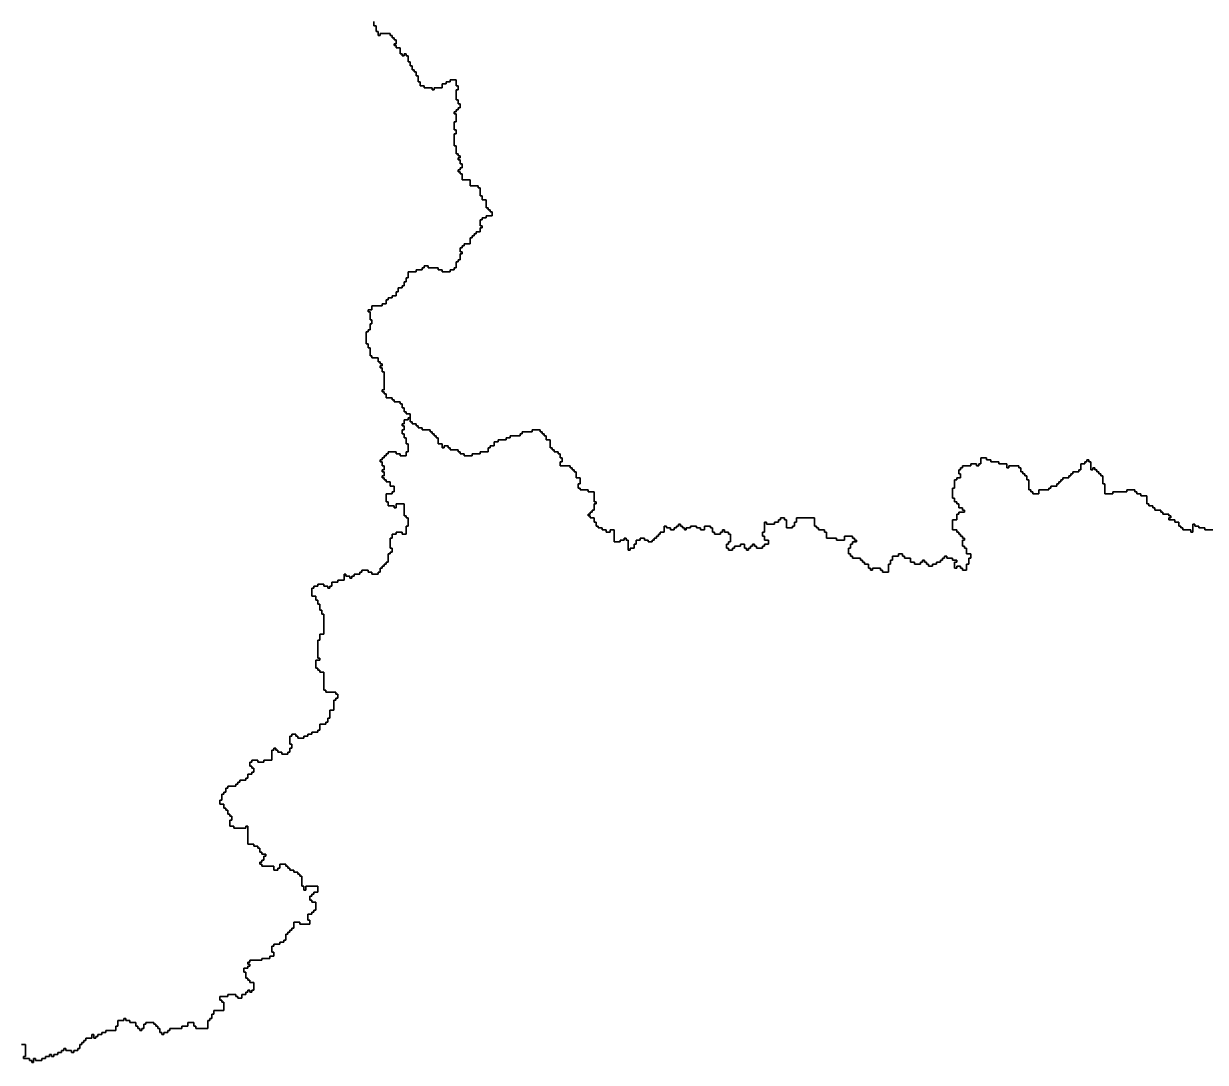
# Model space of a CAD drawing. Header units: inches. Extents: x -98695 to 376223, y 1122520 to 1501782.
# Drawn here: x 66860 to 85067, y 1240786 to 1256797 of the extents above; entities that cross this region are included whole.
import ezdxf

# ---------------------------------------------------------------- set-up
doc = ezdxf.new("R2010")
doc.units = ezdxf.units.IN
doc.header["$MEASUREMENT"] = 0
doc.layers.add('subs1', color=7, linetype='Continuous', true_color=0xc8dcf7)

msp = doc.modelspace()

# ---------------------------------------------------------------- linework, layer by layer
at = {"layer": 'subs1'}
for points in [[(72258, 1256827, 0), (72258, 1256765, 0), (72289, 1256765, 0), (72289, 1256673, 0), (72320, 1256673, 0), (72320, 1256611, 0), (72351, 1256611, 0), (72351, 1256642, 0), (72505, 1256642, 0), (72505, 1256611, 0), (72536, 1256611, 0), (72536, 1256580, 0), (72567, 1256580, 0), (72567, 1256549, 0), (72598, 1256549, 0), (72598, 1256487, 0), (72567, 1256487, 0), (72567, 1256457, 0), (72598, 1256457, 0), (72598, 1256426, 0), (72659, 1256426, 0), (72659, 1256333, 0), (72690, 1256333, 0), (72690, 1256302, 0), (72721, 1256302, 0), (72721, 1256333, 0), (72752, 1256333, 0), (72752, 1256302, 0), (72783, 1256302, 0), (72783, 1256210, 0), (72814, 1256210, 0), (72814, 1256148, 0), (72844, 1256148, 0), (72844, 1256086, 0), (72875, 1256086, 0), (72875, 1256056, 0), (72906, 1256056, 0), (72906, 1255994, 0), (72937, 1255994, 0), (72937, 1255901, 0), (72968, 1255901, 0), (72968, 1255840, 0), (73030, 1255840, 0), (73030, 1255809, 0), (73153, 1255809, 0), (73153, 1255778, 0), (73184, 1255778, 0), (73184, 1255809, 0), (73307, 1255809, 0), (73307, 1255871, 0), (73369, 1255871, 0), (73369, 1255901, 0), (73431, 1255901, 0), (73431, 1255932, 0), (73523, 1255932, 0), (73523, 1255840, 0), (73554, 1255840, 0), (73554, 1255778, 0), (73523, 1255778, 0), (73523, 1255624, 0), (73554, 1255624, 0), (73554, 1255562, 0), (73585, 1255562, 0), (73585, 1255500, 0), (73554, 1255500, 0), (73554, 1255470, 0), (73523, 1255470, 0), (73523, 1255439, 0), (73492, 1255439, 0), (73492, 1255408, 0), (73523, 1255408, 0), (73523, 1255284, 0), (73492, 1255284, 0), (73492, 1255161, 0), (73523, 1255161, 0), (73523, 1255099, 0), (73492, 1255099, 0), (73492, 1254914, 0), (73523, 1254914, 0), (73523, 1254791, 0), (73554, 1254791, 0), (73554, 1254760, 0), (73585, 1254760, 0), (73585, 1254729, 0), (73554, 1254729, 0), (73554, 1254698, 0), (73585, 1254698, 0), (73585, 1254637, 0), (73616, 1254637, 0), (73616, 1254575, 0), (73585, 1254575, 0), (73585, 1254544, 0), (73554, 1254544, 0), (73554, 1254513, 0), (73585, 1254513, 0), (73585, 1254482, 0), (73616, 1254482, 0), (73616, 1254390, 0), (73739, 1254390, 0), (73739, 1254297, 0), (73862, 1254297, 0), (73862, 1254266, 0), (73893, 1254266, 0), (73893, 1254143, 0), (73924, 1254143, 0), (73924, 1254081, 0), (73986, 1254081, 0), (73986, 1253958, 0), (74017, 1253958, 0), (74017, 1253927, 0), (74047, 1253927, 0), (74047, 1253896, 0), (74078, 1253896, 0), (74078, 1253835, 0), (73986, 1253835, 0), (73986, 1253804, 0), (73924, 1253804, 0), (73924, 1253773, 0), (73893, 1253773, 0), (73893, 1253680, 0), (73924, 1253680, 0), (73924, 1253650, 0), (73893, 1253650, 0), (73893, 1253588, 0), (73832, 1253588, 0), (73832, 1253557, 0), (73801, 1253557, 0), (73801, 1253526, 0), (73770, 1253526, 0), (73770, 1253495, 0), (73739, 1253495, 0), (73739, 1253403, 0), (73646, 1253403, 0), (73646, 1253372, 0), (73616, 1253372, 0), (73616, 1253341, 0), (73585, 1253341, 0), (73585, 1253279, 0), (73616, 1253279, 0), (73616, 1253249, 0), (73585, 1253249, 0), (73585, 1253156, 0), (73554, 1253156, 0), (73554, 1253125, 0), (73523, 1253125, 0), (73523, 1253033, 0), (73492, 1253033, 0), (73492, 1253002, 0), (73431, 1253002, 0), (73431, 1252971, 0), (73307, 1252971, 0), (73307, 1253002, 0), (73245, 1253002, 0), (73245, 1253033, 0), (73091, 1253033, 0), (73091, 1253063, 0), (73030, 1253063, 0), (73030, 1253033, 0), (72999, 1253033, 0), (72999, 1253002, 0), (72906, 1253002, 0), (72906, 1252971, 0), (72783, 1252971, 0), (72783, 1252878, 0), (72752, 1252878, 0), (72752, 1252817, 0), (72721, 1252817, 0), (72721, 1252755, 0), (72690, 1252755, 0), (72690, 1252724, 0), (72629, 1252724, 0), (72629, 1252662, 0), (72598, 1252662, 0), (72598, 1252601, 0), (72536, 1252601, 0), (72536, 1252570, 0), (72474, 1252570, 0), (72474, 1252539, 0), (72443, 1252539, 0), (72443, 1252477, 0), (72382, 1252477, 0), (72382, 1252447, 0), (72227, 1252447, 0), (72227, 1252385, 0), (72166, 1252385, 0), (72166, 1252354, 0), (72197, 1252354, 0), (72197, 1252231, 0), (72227, 1252231, 0), (72227, 1252169, 0), (72197, 1252169, 0), (72197, 1252076, 0), (72166, 1252076, 0), (72166, 1252046, 0), (72135, 1252046, 0), (72135, 1251860, 0), (72166, 1251860, 0), (72166, 1251799, 0), (72197, 1251799, 0), (72197, 1251675, 0), (72227, 1251675, 0), (72227, 1251645, 0), (72320, 1251645, 0), (72320, 1251583, 0), (72351, 1251583, 0), (72351, 1251552, 0), (72382, 1251552, 0), (72382, 1251521, 0), (72351, 1251521, 0), (72351, 1251490, 0), (72382, 1251490, 0), (72382, 1251429, 0), (72413, 1251429, 0), (72413, 1251151, 0), (72382, 1251151, 0), (72382, 1251120, 0), (72413, 1251120, 0), (72413, 1251089, 0), (72443, 1251089, 0), (72443, 1251028, 0), (72536, 1251028, 0), (72536, 1250997, 0), (72567, 1250997, 0), (72567, 1250966, 0), (72659, 1250966, 0), (72659, 1250935, 0), (72690, 1250935, 0), (72690, 1250873, 0), (72721, 1250873, 0), (72721, 1250812, 0), (72752, 1250812, 0), (72752, 1250781, 0), (72814, 1250781, 0), (72814, 1250719, 0), (72783, 1250719, 0), (72783, 1250688, 0), (72721, 1250688, 0), (72721, 1250627, 0), (72690, 1250627, 0), (72690, 1250596, 0), (72721, 1250596, 0), (72721, 1250534, 0), (72690, 1250534, 0), (72690, 1250472, 0), (72721, 1250472, 0), (72721, 1250411, 0), (72752, 1250411, 0), (72752, 1250318, 0), (72783, 1250318, 0), (72783, 1250195, 0), (72752, 1250195, 0), (72752, 1250133, 0), (72659, 1250133, 0), (72659, 1250164, 0), (72598, 1250164, 0), (72598, 1250195, 0), (72474, 1250195, 0), (72474, 1250164, 0), (72443, 1250164, 0), (72443, 1250133, 0), (72413, 1250133, 0), (72413, 1250102, 0), (72382, 1250102, 0), (72382, 1250071, 0), (72351, 1250071, 0), (72351, 1250040, 0), (72382, 1250040, 0), (72382, 1249979, 0), (72413, 1249979, 0), (72413, 1249917, 0), (72382, 1249917, 0), (72382, 1249886, 0), (72413, 1249886, 0), (72413, 1249825, 0), (72382, 1249825, 0), (72382, 1249794, 0), (72413, 1249794, 0), (72413, 1249763, 0), (72443, 1249763, 0), (72443, 1249732, 0), (72505, 1249732, 0), (72505, 1249670, 0), (72567, 1249670, 0), (72567, 1249578, 0), (72536, 1249578, 0), (72536, 1249547, 0), (72443, 1249547, 0), (72443, 1249424, 0), (72474, 1249424, 0), (72474, 1249362, 0), (72567, 1249362, 0), (72567, 1249331, 0), (72598, 1249331, 0), (72598, 1249393, 0), (72721, 1249393, 0), (72721, 1249208, 0), (72752, 1249208, 0), (72752, 1249177, 0), (72783, 1249177, 0), (72783, 1249053, 0), (72752, 1249053, 0), (72752, 1248930, 0), (72690, 1248930, 0), (72690, 1248961, 0), (72598, 1248961, 0), (72598, 1248930, 0), (72536, 1248930, 0), (72536, 1248868, 0), (72505, 1248868, 0), (72505, 1248714, 0), (72536, 1248714, 0), (72536, 1248652, 0), (72505, 1248652, 0), (72505, 1248622, 0), (72474, 1248622, 0), (72474, 1248498, 0), (72443, 1248498, 0), (72443, 1248467, 0), (72413, 1248467, 0), (72413, 1248436, 0), (72382, 1248436, 0), (72382, 1248406, 0), (72351, 1248406, 0), (72351, 1248344, 0), (72320, 1248344, 0), (72320, 1248313, 0), (72227, 1248313, 0), (72227, 1248344, 0), (72166, 1248344, 0), (72166, 1248375, 0), (72073, 1248375, 0), (72073, 1248344, 0), (72042, 1248344, 0), (72042, 1248313, 0), (71950, 1248313, 0), (71950, 1248282, 0), (71919, 1248282, 0), (71919, 1248251, 0), (71888, 1248251, 0), (71888, 1248282, 0), (71826, 1248282, 0), (71826, 1248313, 0), (71796, 1248313, 0), (71796, 1248221, 0), (71703, 1248221, 0), (71703, 1248190, 0), (71611, 1248190, 0), (71611, 1248128, 0), (71580, 1248128, 0), (71580, 1248097, 0), (71549, 1248097, 0), (71549, 1248128, 0), (71487, 1248128, 0), (71487, 1248159, 0), (71395, 1248159, 0), (71395, 1248128, 0), (71333, 1248128, 0), (71333, 1248097, 0), (71302, 1248097, 0), (71302, 1247974, 0), (71364, 1247974, 0), (71364, 1247912, 0), (71395, 1247912, 0), (71395, 1247850, 0), (71425, 1247850, 0), (71425, 1247758, 0), (71456, 1247758, 0), (71456, 1247696, 0), (71487, 1247696, 0), (71487, 1247388, 0), (71425, 1247388, 0), (71425, 1247295, 0), (71395, 1247295, 0), (71395, 1247017, 0), (71425, 1247017, 0), (71425, 1246987, 0), (71364, 1246987, 0), (71364, 1246863, 0), (71395, 1246863, 0), (71395, 1246832, 0), (71425, 1246832, 0), (71425, 1246802, 0), (71487, 1246802, 0), (71487, 1246524, 0), (71518, 1246524, 0), (71518, 1246493, 0), (71672, 1246493, 0), (71672, 1246462, 0), (71703, 1246462, 0), (71703, 1246401, 0), (71672, 1246401, 0), (71672, 1246370, 0), (71641, 1246370, 0), (71641, 1246215, 0), (71580, 1246215, 0), (71580, 1246092, 0), (71549, 1246092, 0), (71549, 1246030, 0), (71518, 1246030, 0), (71518, 1246000, 0), (71425, 1246000, 0), (71425, 1245907, 0), (71395, 1245907, 0), (71395, 1245876, 0), (71302, 1245876, 0), (71302, 1245845, 0), (71240, 1245845, 0), (71240, 1245814, 0), (71179, 1245814, 0), (71179, 1245784, 0), (71086, 1245784, 0), (71086, 1245814, 0), (71055, 1245814, 0), (71055, 1245845, 0), (70994, 1245845, 0), (70994, 1245814, 0), (70963, 1245814, 0), (70963, 1245691, 0), (70994, 1245691, 0), (70994, 1245629, 0), (70963, 1245629, 0), (70963, 1245568, 0), (70932, 1245568, 0), (70932, 1245537, 0), (70839, 1245537, 0), (70839, 1245568, 0), (70778, 1245568, 0), (70778, 1245599, 0), (70747, 1245599, 0), (70747, 1245629, 0), (70716, 1245629, 0), (70716, 1245599, 0), (70685, 1245599, 0), (70685, 1245444, 0), (70562, 1245444, 0), (70562, 1245413, 0), (70469, 1245413, 0), (70469, 1245444, 0), (70377, 1245444, 0), (70377, 1245413, 0), (70346, 1245413, 0), (70346, 1245352, 0), (70377, 1245352, 0), (70377, 1245321, 0), (70408, 1245321, 0), (70408, 1245259, 0), (70377, 1245259, 0), (70377, 1245228, 0), (70315, 1245228, 0), (70315, 1245167, 0), (70284, 1245167, 0), (70284, 1245136, 0), (70192, 1245136, 0), (70192, 1245105, 0), (70161, 1245105, 0), (70161, 1245074, 0), (70130, 1245074, 0), (70130, 1245043, 0), (70007, 1245043, 0), (70007, 1245012, 0), (69976, 1245012, 0), (69976, 1244951, 0), (69945, 1244951, 0), (69945, 1244920, 0), (69914, 1244920, 0), (69914, 1244827, 0), (69883, 1244827, 0), (69883, 1244766, 0), (69945, 1244766, 0), (69945, 1244704, 0), (69976, 1244704, 0), (69976, 1244673, 0), (70007, 1244673, 0), (70007, 1244611, 0), (70037, 1244611, 0), (70037, 1244581, 0), (70068, 1244581, 0), (70068, 1244519, 0), (70037, 1244519, 0), (70037, 1244426, 0), (70099, 1244426, 0), (70099, 1244396, 0), (70284, 1244396, 0), (70284, 1244426, 0), (70315, 1244426, 0), (70315, 1244149, 0), (70408, 1244149, 0), (70408, 1244118, 0), (70469, 1244118, 0), (70469, 1244087, 0), (70500, 1244087, 0), (70500, 1244025, 0), (70531, 1244025, 0), (70531, 1243995, 0), (70593, 1243995, 0), (70593, 1243964, 0), (70562, 1243964, 0), (70562, 1243902, 0), (70531, 1243902, 0), (70531, 1243871, 0), (70500, 1243871, 0), (70500, 1243840, 0), (70531, 1243840, 0), (70531, 1243809, 0), (70716, 1243809, 0), (70716, 1243748, 0), (70778, 1243748, 0), (70778, 1243779, 0), (70809, 1243779, 0), (70809, 1243840, 0), (70901, 1243840, 0), (70901, 1243809, 0), (70932, 1243809, 0), (70932, 1243779, 0), (70963, 1243779, 0), (70963, 1243748, 0), (71024, 1243748, 0), (71024, 1243717, 0), (71086, 1243717, 0), (71086, 1243686, 0), (71117, 1243686, 0), (71117, 1243655, 0), (71148, 1243655, 0), (71148, 1243501, 0), (71179, 1243501, 0), (71179, 1243439, 0), (71210, 1243439, 0), (71210, 1243501, 0), (71395, 1243501, 0), (71395, 1243408, 0), (71333, 1243408, 0), (71333, 1243378, 0), (71302, 1243378, 0), (71302, 1243347, 0), (71271, 1243347, 0), (71271, 1243285, 0), (71302, 1243285, 0), (71302, 1243254, 0), (71364, 1243254, 0), (71364, 1243131, 0), (71333, 1243131, 0), (71333, 1243100, 0), (71302, 1243100, 0), (71302, 1243069, 0), (71240, 1243069, 0), (71240, 1242977, 0), (71271, 1242977, 0), (71271, 1242915, 0), (71117, 1242915, 0), (71117, 1242946, 0), (71024, 1242946, 0), (71024, 1242853, 0), (70994, 1242853, 0), (70994, 1242822, 0), (70963, 1242822, 0), (70963, 1242791, 0), (70932, 1242791, 0), (70932, 1242761, 0), (70901, 1242761, 0), (70901, 1242668, 0), (70870, 1242668, 0), (70870, 1242637, 0), (70809, 1242637, 0), (70809, 1242606, 0), (70716, 1242606, 0), (70716, 1242576, 0), (70685, 1242576, 0), (70685, 1242483, 0), (70716, 1242483, 0), (70716, 1242421, 0), (70654, 1242421, 0), (70654, 1242390, 0), (70531, 1242390, 0), (70531, 1242360, 0), (70346, 1242360, 0), (70346, 1242329, 0), (70315, 1242329, 0), (70315, 1242298, 0), (70346, 1242298, 0), (70346, 1242267, 0), (70315, 1242267, 0), (70315, 1242236, 0), (70253, 1242236, 0), (70253, 1242175, 0), (70284, 1242175, 0), (70284, 1242082, 0), (70315, 1242082, 0), (70315, 1242051, 0), (70346, 1242051, 0), (70346, 1242020, 0), (70408, 1242020, 0), (70408, 1241897, 0), (70377, 1241897, 0), (70377, 1241866, 0), (70346, 1241866, 0), (70346, 1241897, 0), (70315, 1241897, 0), (70315, 1241866, 0), (70284, 1241866, 0), (70284, 1241835, 0), (70222, 1241835, 0), (70222, 1241774, 0), (70161, 1241774, 0), (70161, 1241804, 0), (70130, 1241804, 0), (70130, 1241835, 0), (70007, 1241835, 0), (70007, 1241804, 0), (69883, 1241804, 0), (69883, 1241743, 0), (69914, 1241743, 0), (69914, 1241712, 0), (69945, 1241712, 0), (69945, 1241588, 0), (69791, 1241588, 0), (69791, 1241527, 0), (69760, 1241527, 0), (69760, 1241465, 0), (69729, 1241465, 0), (69729, 1241434, 0), (69698, 1241434, 0), (69698, 1241311, 0), (69513, 1241311, 0), (69513, 1241342, 0), (69482, 1241342, 0), (69482, 1241403, 0), (69390, 1241403, 0), (69390, 1241342, 0), (69297, 1241342, 0), (69297, 1241311, 0), (69112, 1241311, 0), (69112, 1241280, 0), (69081, 1241280, 0), (69081, 1241249, 0), (69019, 1241249, 0), (69019, 1241218, 0), (68989, 1241218, 0), (68989, 1241249, 0), (68958, 1241249, 0), (68958, 1241311, 0), (68927, 1241311, 0), (68927, 1241342, 0), (68896, 1241342, 0), (68896, 1241373, 0), (68865, 1241373, 0), (68865, 1241403, 0), (68742, 1241403, 0), (68742, 1241373, 0), (68711, 1241373, 0), (68711, 1241311, 0), (68680, 1241311, 0), (68680, 1241280, 0), (68649, 1241280, 0), (68649, 1241311, 0), (68618, 1241311, 0), (68618, 1241342, 0), (68588, 1241342, 0), (68588, 1241403, 0), (68495, 1241403, 0), (68495, 1241434, 0), (68433, 1241434, 0), (68433, 1241465, 0), (68402, 1241465, 0), (68402, 1241434, 0), (68310, 1241434, 0), (68310, 1241342, 0), (68279, 1241342, 0), (68279, 1241280, 0), (68125, 1241280, 0), (68125, 1241249, 0), (68063, 1241249, 0), (68063, 1241218, 0), (68001, 1241218, 0), (68001, 1241187, 0), (67971, 1241187, 0), (67971, 1241157, 0), (67940, 1241157, 0), (67940, 1241218, 0), (67909, 1241218, 0), (67909, 1241157, 0), (67816, 1241157, 0), (67816, 1241126, 0), (67786, 1241126, 0), (67786, 1241095, 0), (67755, 1241095, 0), (67755, 1241064, 0), (67724, 1241064, 0), (67724, 1241002, 0), (67693, 1241002, 0), (67693, 1240972, 0), (67631, 1240972, 0), (67631, 1240941, 0), (67600, 1240941, 0), (67600, 1240972, 0), (67508, 1240972, 0), (67508, 1241002, 0), (67477, 1241002, 0), (67477, 1240972, 0), (67446, 1240972, 0), (67446, 1240941, 0), (67385, 1240941, 0), (67385, 1240910, 0), (67323, 1240910, 0), (67323, 1240879, 0), (67292, 1240879, 0), (67292, 1240910, 0), (67261, 1240910, 0), (67261, 1240879, 0), (67199, 1240879, 0), (67199, 1240848, 0), (67138, 1240848, 0), (67138, 1240817, 0), (67045, 1240817, 0), (67045, 1240848, 0), (67014, 1240848, 0), (67014, 1240786, 0), (66984, 1240786, 0), (66984, 1240817, 0), (66953, 1240817, 0), (66953, 1240848, 0), (66860, 1240848, 0), (66860, 1240879, 0), (66891, 1240879, 0), (66891, 1241064, 0), (66829, 1241064, 0)], [(85307, 1248992, 0), (85060, 1248992, 0), (85060, 1249023, 0), (84967, 1249023, 0), (84967, 1249053, 0), (84906, 1249053, 0), (84906, 1249084, 0), (84875, 1249084, 0), (84875, 1248961, 0), (84844, 1248961, 0), (84844, 1248992, 0), (84720, 1248992, 0), (84720, 1249023, 0), (84690, 1249023, 0), (84690, 1249053, 0), (84659, 1249053, 0), (84659, 1249115, 0), (84597, 1249115, 0), (84597, 1249146, 0), (84505, 1249146, 0), (84505, 1249177, 0), (84535, 1249177, 0), (84535, 1249208, 0), (84505, 1249208, 0), (84505, 1249238, 0), (84412, 1249238, 0), (84412, 1249269, 0), (84381, 1249269, 0), (84381, 1249300, 0), (84289, 1249300, 0), (84289, 1249331, 0), (84258, 1249331, 0), (84258, 1249362, 0), (84196, 1249362, 0), (84196, 1249393, 0), (84165, 1249393, 0), (84165, 1249516, 0), (84073, 1249516, 0), (84073, 1249547, 0), (84011, 1249547, 0), (84011, 1249578, 0), (83980, 1249578, 0), (83980, 1249609, 0), (83857, 1249609, 0), (83857, 1249578, 0), (83641, 1249578, 0), (83641, 1249547, 0), (83517, 1249547, 0), (83517, 1249701, 0), (83487, 1249701, 0), (83487, 1249825, 0), (83456, 1249825, 0), (83456, 1249855, 0), (83425, 1249855, 0), (83425, 1249886, 0), (83394, 1249886, 0), (83394, 1249917, 0), (83363, 1249917, 0), (83363, 1249948, 0), (83332, 1249948, 0), (83332, 1249917, 0), (83302, 1249917, 0), (83302, 1250040, 0), (83271, 1250040, 0), (83271, 1250071, 0), (83240, 1250071, 0), (83240, 1250040, 0), (83209, 1250040, 0), (83209, 1250010, 0), (83147, 1250010, 0), (83147, 1249917, 0), (83116, 1249917, 0), (83116, 1249886, 0), (83024, 1249886, 0), (83024, 1249855, 0), (82993, 1249855, 0), (82993, 1249825, 0), (82962, 1249825, 0), (82962, 1249794, 0), (82870, 1249794, 0), (82870, 1249763, 0), (82839, 1249763, 0), (82839, 1249732, 0), (82808, 1249732, 0), (82808, 1249701, 0), (82777, 1249701, 0), (82777, 1249670, 0), (82685, 1249670, 0), (82685, 1249639, 0), (82654, 1249639, 0), (82654, 1249609, 0), (82499, 1249609, 0), (82499, 1249547, 0), (82407, 1249547, 0), (82407, 1249578, 0), (82376, 1249578, 0), (82376, 1249609, 0), (82345, 1249609, 0), (82345, 1249763, 0), (82314, 1249763, 0), (82314, 1249825, 0), (82284, 1249825, 0), (82284, 1249855, 0), (82253, 1249855, 0), (82253, 1249886, 0), (82222, 1249886, 0), (82222, 1249948, 0), (82191, 1249948, 0), (82191, 1249979, 0), (82037, 1249979, 0), (82037, 1249948, 0), (82006, 1249948, 0), (82006, 1250010, 0), (81883, 1250010, 0), (81883, 1250040, 0), (81759, 1250040, 0), (81759, 1250071, 0), (81697, 1250071, 0), (81697, 1250102, 0), (81605, 1250102, 0), (81605, 1250010, 0), (81574, 1250010, 0), (81574, 1249979, 0), (81543, 1249979, 0), (81543, 1250010, 0), (81451, 1250010, 0), (81451, 1249979, 0), (81327, 1249979, 0), (81327, 1249948, 0), (81296, 1249948, 0), (81296, 1249917, 0), (81266, 1249917, 0), (81266, 1249855, 0), (81296, 1249855, 0), (81296, 1249794, 0), (81235, 1249794, 0), (81235, 1249763, 0), (81204, 1249763, 0), (81204, 1249639, 0), (81173, 1249639, 0), (81173, 1249485, 0), (81204, 1249485, 0), (81204, 1249424, 0), (81235, 1249424, 0), (81235, 1249393, 0), (81266, 1249393, 0), (81266, 1249331, 0), (81327, 1249331, 0), (81327, 1249300, 0), (81358, 1249300, 0), (81358, 1249269, 0), (81266, 1249269, 0), (81266, 1249238, 0), (81235, 1249238, 0), (81235, 1249146, 0), (81173, 1249146, 0), (81173, 1248992, 0), (81235, 1248992, 0), (81235, 1248961, 0), (81266, 1248961, 0), (81266, 1248930, 0), (81296, 1248930, 0), (81296, 1248899, 0), (81327, 1248899, 0), (81327, 1248868, 0), (81358, 1248868, 0), (81358, 1248837, 0), (81327, 1248837, 0), (81327, 1248745, 0), (81358, 1248745, 0), (81358, 1248714, 0), (81389, 1248714, 0), (81389, 1248622, 0), (81451, 1248622, 0), (81451, 1248560, 0), (81420, 1248560, 0), (81420, 1248467, 0), (81389, 1248467, 0), (81389, 1248375, 0), (81327, 1248375, 0), (81327, 1248406, 0), (81296, 1248406, 0), (81296, 1248436, 0), (81235, 1248436, 0), (81235, 1248406, 0), (81204, 1248406, 0), (81204, 1248498, 0), (81235, 1248498, 0), (81235, 1248529, 0), (81173, 1248529, 0), (81173, 1248560, 0), (81081, 1248560, 0), (81081, 1248591, 0), (81050, 1248591, 0), (81050, 1248560, 0), (81019, 1248560, 0), (81019, 1248529, 0), (80988, 1248529, 0), (80988, 1248498, 0), (80926, 1248498, 0), (80926, 1248467, 0), (80865, 1248467, 0), (80865, 1248436, 0), (80803, 1248436, 0), (80803, 1248467, 0), (80772, 1248467, 0), (80772, 1248498, 0), (80741, 1248498, 0), (80741, 1248529, 0), (80710, 1248529, 0), (80710, 1248498, 0), (80680, 1248498, 0), (80680, 1248467, 0), (80587, 1248467, 0), (80587, 1248498, 0), (80525, 1248498, 0), (80525, 1248560, 0), (80433, 1248560, 0), (80433, 1248591, 0), (80402, 1248591, 0), (80402, 1248622, 0), (80340, 1248622, 0), (80340, 1248591, 0), (80248, 1248591, 0), (80248, 1248529, 0), (80217, 1248529, 0), (80217, 1248467, 0), (80186, 1248467, 0), (80186, 1248344, 0), (80093, 1248344, 0), (80093, 1248375, 0), (80063, 1248375, 0), (80063, 1248406, 0), (79939, 1248406, 0), (79939, 1248375, 0), (79908, 1248375, 0), (79908, 1248406, 0), (79878, 1248406, 0), (79878, 1248467, 0), (79816, 1248467, 0), (79816, 1248498, 0), (79785, 1248498, 0), (79785, 1248529, 0), (79754, 1248529, 0), (79754, 1248560, 0), (79631, 1248560, 0), (79631, 1248591, 0), (79600, 1248591, 0), (79600, 1248622, 0), (79569, 1248622, 0), (79569, 1248714, 0), (79600, 1248714, 0), (79600, 1248776, 0), (79631, 1248776, 0), (79631, 1248807, 0), (79692, 1248807, 0), (79692, 1248837, 0), (79662, 1248837, 0), (79662, 1248868, 0), (79631, 1248868, 0), (79631, 1248899, 0), (79507, 1248899, 0), (79507, 1248837, 0), (79384, 1248837, 0), (79384, 1248868, 0), (79230, 1248868, 0), (79230, 1248961, 0), (79199, 1248961, 0), (79199, 1248992, 0), (79106, 1248992, 0), (79106, 1249023, 0), (79075, 1249023, 0), (79075, 1249053, 0), (79045, 1249053, 0), (79045, 1249177, 0), (78767, 1249177, 0), (78767, 1249115, 0), (78736, 1249115, 0), (78736, 1249053, 0), (78705, 1249053, 0), (78705, 1249023, 0), (78613, 1249023, 0), (78613, 1249146, 0), (78582, 1249146, 0), (78582, 1249177, 0), (78520, 1249177, 0), (78520, 1249146, 0), (78489, 1249146, 0), (78489, 1249115, 0), (78428, 1249115, 0), (78428, 1249084, 0), (78304, 1249084, 0), (78304, 1249115, 0), (78273, 1249115, 0), (78273, 1248961, 0), (78243, 1248961, 0), (78243, 1248899, 0), (78273, 1248899, 0), (78273, 1248837, 0), (78335, 1248837, 0), (78335, 1248776, 0), (78273, 1248776, 0), (78273, 1248745, 0), (78243, 1248745, 0), (78243, 1248714, 0), (78150, 1248714, 0), (78150, 1248745, 0), (78119, 1248745, 0), (78119, 1248776, 0), (78088, 1248776, 0), (78088, 1248745, 0), (78058, 1248745, 0), (78058, 1248714, 0), (78027, 1248714, 0), (78027, 1248683, 0), (77996, 1248683, 0), (77996, 1248714, 0), (77965, 1248714, 0), (77965, 1248776, 0), (77903, 1248776, 0), (77903, 1248745, 0), (77811, 1248745, 0), (77811, 1248714, 0), (77780, 1248714, 0), (77780, 1248683, 0), (77718, 1248683, 0), (77718, 1248714, 0), (77687, 1248714, 0), (77687, 1248776, 0), (77718, 1248776, 0), (77718, 1248807, 0), (77749, 1248807, 0), (77749, 1248930, 0), (77718, 1248930, 0), (77718, 1248961, 0), (77657, 1248961, 0), (77657, 1248992, 0), (77626, 1248992, 0), (77626, 1248961, 0), (77595, 1248961, 0), (77595, 1248930, 0), (77502, 1248930, 0), (77502, 1248961, 0), (77471, 1248961, 0), (77471, 1249023, 0), (77441, 1249023, 0), (77441, 1249053, 0), (77348, 1249053, 0), (77348, 1248992, 0), (77286, 1248992, 0), (77286, 1249023, 0), (77225, 1249023, 0), (77225, 1249053, 0), (77132, 1249053, 0), (77132, 1249023, 0), (77070, 1249023, 0), (77070, 1248992, 0), (77040, 1248992, 0), (77040, 1249023, 0), (77009, 1249023, 0), (77009, 1249053, 0), (76978, 1249053, 0), (76978, 1249084, 0), (76947, 1249084, 0), (76947, 1249053, 0), (76916, 1249053, 0), (76916, 1249023, 0), (76885, 1249023, 0), (76885, 1248992, 0), (76824, 1248992, 0), (76824, 1249023, 0), (76762, 1249023, 0), (76762, 1249053, 0), (76731, 1249053, 0), (76731, 1248961, 0), (76669, 1248961, 0), (76669, 1248930, 0), (76639, 1248930, 0), (76639, 1248899, 0), (76608, 1248899, 0), (76608, 1248868, 0), (76577, 1248868, 0), (76577, 1248837, 0), (76546, 1248837, 0), (76546, 1248807, 0), (76484, 1248807, 0), (76484, 1248837, 0), (76423, 1248837, 0), (76423, 1248868, 0), (76361, 1248868, 0), (76361, 1248837, 0), (76299, 1248837, 0), (76299, 1248776, 0), (76268, 1248776, 0), (76268, 1248714, 0), (76207, 1248714, 0), (76207, 1248683, 0), (76176, 1248683, 0), (76176, 1248837, 0), (76145, 1248837, 0), (76145, 1248868, 0), (76114, 1248868, 0), (76114, 1248837, 0), (76053, 1248837, 0), (76053, 1248807, 0), (75960, 1248807, 0), (75960, 1248992, 0), (75898, 1248992, 0), (75898, 1248961, 0), (75837, 1248961, 0), (75837, 1248992, 0), (75775, 1248992, 0), (75775, 1249023, 0), (75713, 1249023, 0), (75713, 1249053, 0), (75682, 1249053, 0), (75682, 1249115, 0), (75651, 1249115, 0), (75651, 1249177, 0), (75590, 1249177, 0), (75590, 1249208, 0), (75559, 1249208, 0), (75559, 1249238, 0), (75590, 1249238, 0), (75590, 1249269, 0), (75621, 1249269, 0), (75621, 1249300, 0), (75651, 1249300, 0), (75651, 1249393, 0), (75682, 1249393, 0), (75682, 1249424, 0), (75651, 1249424, 0), (75651, 1249578, 0), (75559, 1249578, 0), (75559, 1249609, 0), (75436, 1249609, 0), (75436, 1249639, 0), (75405, 1249639, 0), (75405, 1249701, 0), (75436, 1249701, 0), (75436, 1249794, 0), (75374, 1249794, 0), (75374, 1249886, 0), (75343, 1249886, 0), (75343, 1249917, 0), (75312, 1249917, 0), (75312, 1249948, 0), (75281, 1249948, 0), (75281, 1249979, 0), (75127, 1249979, 0), (75127, 1250040, 0), (75158, 1250040, 0), (75158, 1250102, 0), (75127, 1250102, 0), (75127, 1250164, 0), (75096, 1250164, 0), (75096, 1250195, 0), (75035, 1250195, 0), (75035, 1250226, 0), (75004, 1250226, 0), (75004, 1250256, 0), (74973, 1250256, 0), (74973, 1250380, 0), (74911, 1250380, 0), (74911, 1250441, 0), (74880, 1250441, 0), (74880, 1250472, 0), (74849, 1250472, 0), (74849, 1250503, 0), (74819, 1250503, 0), (74819, 1250534, 0), (74695, 1250534, 0), (74695, 1250503, 0), (74541, 1250503, 0), (74541, 1250472, 0), (74510, 1250472, 0), (74510, 1250441, 0), (74356, 1250441, 0), (74356, 1250411, 0), (74294, 1250411, 0), (74294, 1250380, 0), (74171, 1250380, 0), (74171, 1250349, 0), (74109, 1250349, 0), (74109, 1250287, 0), (74047, 1250287, 0), (74047, 1250256, 0), (74017, 1250256, 0), (74017, 1250195, 0), (73893, 1250195, 0), (73893, 1250164, 0), (73770, 1250164, 0), (73770, 1250133, 0), (73646, 1250133, 0), (73646, 1250164, 0), (73585, 1250164, 0), (73585, 1250195, 0), (73554, 1250195, 0), (73554, 1250226, 0), (73431, 1250226, 0), (73431, 1250256, 0), (73400, 1250256, 0), (73400, 1250287, 0), (73338, 1250287, 0), (73338, 1250256, 0), (73307, 1250256, 0), (73307, 1250318, 0), (73245, 1250318, 0), (73245, 1250411, 0), (73215, 1250411, 0), (73215, 1250441, 0), (73184, 1250441, 0), (73184, 1250472, 0), (73153, 1250472, 0), (73153, 1250503, 0), (73122, 1250503, 0), (73122, 1250534, 0), (72999, 1250534, 0), (72999, 1250565, 0), (72937, 1250565, 0), (72937, 1250596, 0), (72906, 1250596, 0), (72906, 1250627, 0), (72844, 1250627, 0), (72844, 1250657, 0), (72814, 1250657, 0), (72814, 1250719, 0), (72814, 1250781, 0), (72752, 1250781, 0), (72752, 1250812, 0), (72721, 1250812, 0), (72721, 1250873, 0), (72690, 1250873, 0), (72690, 1250935, 0), (72659, 1250935, 0), (72659, 1250966, 0), (72567, 1250966, 0), (72567, 1250997, 0), (72536, 1250997, 0), (72536, 1251028, 0), (72443, 1251028, 0), (72443, 1251089, 0), (72413, 1251089, 0), (72413, 1251120, 0), (72382, 1251120, 0), (72382, 1251151, 0), (72413, 1251151, 0), (72413, 1251429, 0), (72382, 1251429, 0), (72382, 1251490, 0), (72351, 1251490, 0), (72351, 1251521, 0), (72382, 1251521, 0), (72382, 1251552, 0), (72351, 1251552, 0), (72351, 1251583, 0), (72320, 1251583, 0), (72320, 1251645, 0), (72227, 1251645, 0), (72227, 1251675, 0), (72197, 1251675, 0), (72197, 1251799, 0), (72166, 1251799, 0), (72166, 1251860, 0), (72135, 1251860, 0), (72135, 1252046, 0), (72166, 1252046, 0), (72166, 1252076, 0), (72197, 1252076, 0), (72197, 1252169, 0), (72227, 1252169, 0), (72227, 1252231, 0), (72197, 1252231, 0), (72197, 1252354, 0), (72166, 1252354, 0), (72166, 1252385, 0), (72227, 1252385, 0), (72227, 1252447, 0), (72382, 1252447, 0), (72382, 1252477, 0), (72443, 1252477, 0), (72443, 1252539, 0), (72474, 1252539, 0), (72474, 1252570, 0), (72536, 1252570, 0), (72536, 1252601, 0), (72598, 1252601, 0), (72598, 1252662, 0), (72629, 1252662, 0), (72629, 1252724, 0), (72690, 1252724, 0), (72690, 1252755, 0), (72721, 1252755, 0), (72721, 1252817, 0), (72752, 1252817, 0), (72752, 1252878, 0), (72783, 1252878, 0), (72783, 1252971, 0), (72906, 1252971, 0), (72906, 1253002, 0), (72999, 1253002, 0), (72999, 1253033, 0), (73030, 1253033, 0), (73030, 1253063, 0), (73091, 1253063, 0), (73091, 1253033, 0), (73245, 1253033, 0), (73245, 1253002, 0), (73307, 1253002, 0), (73307, 1252971, 0), (73431, 1252971, 0), (73431, 1253002, 0), (73492, 1253002, 0), (73492, 1253033, 0), (73523, 1253033, 0), (73523, 1253125, 0), (73554, 1253125, 0), (73554, 1253156, 0), (73585, 1253156, 0), (73585, 1253249, 0), (73616, 1253249, 0), (73616, 1253279, 0), (73585, 1253279, 0), (73585, 1253341, 0), (73616, 1253341, 0), (73616, 1253372, 0), (73646, 1253372, 0), (73646, 1253403, 0), (73739, 1253403, 0), (73739, 1253495, 0), (73770, 1253495, 0), (73770, 1253526, 0), (73801, 1253526, 0), (73801, 1253557, 0), (73832, 1253557, 0), (73832, 1253588, 0), (73893, 1253588, 0), (73893, 1253650, 0), (73924, 1253650, 0), (73924, 1253680, 0), (73893, 1253680, 0), (73893, 1253773, 0), (73924, 1253773, 0), (73924, 1253804, 0), (73986, 1253804, 0), (73986, 1253835, 0), (74078, 1253835, 0), (74078, 1253896, 0), (74047, 1253896, 0), (74047, 1253927, 0), (74017, 1253927, 0), (74017, 1253958, 0), (73986, 1253958, 0), (73986, 1254081, 0), (73924, 1254081, 0), (73924, 1254143, 0), (73893, 1254143, 0), (73893, 1254266, 0), (73862, 1254266, 0), (73862, 1254297, 0), (73739, 1254297, 0), (73739, 1254390, 0), (73616, 1254390, 0), (73616, 1254482, 0), (73585, 1254482, 0), (73585, 1254513, 0), (73554, 1254513, 0), (73554, 1254544, 0), (73585, 1254544, 0), (73585, 1254575, 0), (73616, 1254575, 0), (73616, 1254637, 0), (73585, 1254637, 0), (73585, 1254698, 0), (73554, 1254698, 0), (73554, 1254729, 0), (73585, 1254729, 0), (73585, 1254760, 0), (73554, 1254760, 0), (73554, 1254791, 0), (73523, 1254791, 0), (73523, 1254914, 0), (73492, 1254914, 0), (73492, 1255099, 0), (73523, 1255099, 0), (73523, 1255161, 0), (73492, 1255161, 0), (73492, 1255284, 0), (73523, 1255284, 0), (73523, 1255408, 0), (73492, 1255408, 0), (73492, 1255439, 0), (73523, 1255439, 0), (73523, 1255470, 0), (73554, 1255470, 0), (73554, 1255500, 0), (73585, 1255500, 0), (73585, 1255562, 0), (73554, 1255562, 0), (73554, 1255624, 0), (73523, 1255624, 0), (73523, 1255778, 0), (73554, 1255778, 0), (73554, 1255840, 0), (73523, 1255840, 0), (73523, 1255932, 0), (73431, 1255932, 0), (73431, 1255901, 0), (73369, 1255901, 0), (73369, 1255871, 0), (73307, 1255871, 0), (73307, 1255809, 0), (73184, 1255809, 0), (73184, 1255778, 0), (73153, 1255778, 0), (73153, 1255809, 0), (73030, 1255809, 0), (73030, 1255840, 0), (72968, 1255840, 0), (72968, 1255901, 0), (72937, 1255901, 0), (72937, 1255994, 0), (72906, 1255994, 0), (72906, 1256056, 0), (72875, 1256056, 0), (72875, 1256086, 0), (72844, 1256086, 0), (72844, 1256148, 0), (72814, 1256148, 0), (72814, 1256210, 0), (72783, 1256210, 0), (72783, 1256302, 0), (72752, 1256302, 0), (72752, 1256333, 0), (72721, 1256333, 0), (72721, 1256302, 0), (72690, 1256302, 0), (72690, 1256333, 0), (72659, 1256333, 0), (72659, 1256426, 0), (72598, 1256426, 0), (72598, 1256457, 0), (72567, 1256457, 0), (72567, 1256487, 0), (72598, 1256487, 0), (72598, 1256549, 0), (72567, 1256549, 0), (72567, 1256580, 0), (72536, 1256580, 0), (72536, 1256611, 0), (72505, 1256611, 0), (72505, 1256642, 0), (72351, 1256642, 0), (72351, 1256611, 0), (72320, 1256611, 0), (72320, 1256673, 0), (72289, 1256673, 0), (72289, 1256765, 0), (72258, 1256765, 0), (72258, 1256827, 0)], [(66829, 1241064, 0), (66891, 1241064, 0), (66891, 1240879, 0), (66860, 1240879, 0), (66860, 1240848, 0), (66953, 1240848, 0), (66953, 1240817, 0), (66984, 1240817, 0), (66984, 1240786, 0), (67014, 1240786, 0), (67014, 1240848, 0), (67045, 1240848, 0), (67045, 1240817, 0), (67138, 1240817, 0), (67138, 1240848, 0), (67199, 1240848, 0), (67199, 1240879, 0), (67261, 1240879, 0), (67261, 1240910, 0), (67292, 1240910, 0), (67292, 1240879, 0), (67323, 1240879, 0), (67323, 1240910, 0), (67385, 1240910, 0), (67385, 1240941, 0), (67446, 1240941, 0), (67446, 1240972, 0), (67477, 1240972, 0), (67477, 1241002, 0), (67508, 1241002, 0), (67508, 1240972, 0), (67600, 1240972, 0), (67600, 1240941, 0), (67631, 1240941, 0), (67631, 1240972, 0), (67693, 1240972, 0), (67693, 1241002, 0), (67724, 1241002, 0), (67724, 1241064, 0), (67755, 1241064, 0), (67755, 1241095, 0), (67786, 1241095, 0), (67786, 1241126, 0), (67816, 1241126, 0), (67816, 1241157, 0), (67909, 1241157, 0), (67909, 1241218, 0), (67940, 1241218, 0), (67940, 1241157, 0), (67971, 1241157, 0), (67971, 1241187, 0), (68001, 1241187, 0), (68001, 1241218, 0), (68063, 1241218, 0), (68063, 1241249, 0), (68125, 1241249, 0), (68125, 1241280, 0), (68279, 1241280, 0), (68279, 1241342, 0), (68310, 1241342, 0), (68310, 1241434, 0), (68402, 1241434, 0), (68402, 1241465, 0), (68433, 1241465, 0), (68433, 1241434, 0), (68495, 1241434, 0), (68495, 1241403, 0), (68588, 1241403, 0), (68588, 1241342, 0), (68618, 1241342, 0), (68618, 1241311, 0), (68649, 1241311, 0), (68649, 1241280, 0), (68680, 1241280, 0), (68680, 1241311, 0), (68711, 1241311, 0), (68711, 1241373, 0), (68742, 1241373, 0), (68742, 1241403, 0), (68865, 1241403, 0), (68865, 1241373, 0), (68896, 1241373, 0), (68896, 1241342, 0), (68927, 1241342, 0), (68927, 1241311, 0), (68958, 1241311, 0), (68958, 1241249, 0), (68989, 1241249, 0), (68989, 1241218, 0), (69019, 1241218, 0), (69019, 1241249, 0), (69081, 1241249, 0), (69081, 1241280, 0), (69112, 1241280, 0), (69112, 1241311, 0), (69297, 1241311, 0), (69297, 1241342, 0), (69390, 1241342, 0), (69390, 1241403, 0), (69482, 1241403, 0), (69482, 1241342, 0), (69513, 1241342, 0), (69513, 1241311, 0), (69698, 1241311, 0), (69698, 1241434, 0), (69729, 1241434, 0), (69729, 1241465, 0), (69760, 1241465, 0), (69760, 1241527, 0), (69791, 1241527, 0), (69791, 1241588, 0), (69945, 1241588, 0), (69945, 1241712, 0), (69914, 1241712, 0), (69914, 1241743, 0), (69883, 1241743, 0), (69883, 1241804, 0), (70007, 1241804, 0), (70007, 1241835, 0), (70130, 1241835, 0), (70130, 1241804, 0), (70161, 1241804, 0), (70161, 1241774, 0), (70222, 1241774, 0), (70222, 1241835, 0), (70284, 1241835, 0), (70284, 1241866, 0), (70315, 1241866, 0), (70315, 1241897, 0), (70346, 1241897, 0), (70346, 1241866, 0), (70377, 1241866, 0), (70377, 1241897, 0), (70408, 1241897, 0), (70408, 1242020, 0), (70346, 1242020, 0), (70346, 1242051, 0), (70315, 1242051, 0), (70315, 1242082, 0), (70284, 1242082, 0), (70284, 1242175, 0), (70253, 1242175, 0), (70253, 1242236, 0), (70315, 1242236, 0), (70315, 1242267, 0), (70346, 1242267, 0), (70346, 1242298, 0), (70315, 1242298, 0), (70315, 1242329, 0), (70346, 1242329, 0), (70346, 1242360, 0), (70531, 1242360, 0), (70531, 1242390, 0), (70654, 1242390, 0), (70654, 1242421, 0), (70716, 1242421, 0), (70716, 1242483, 0), (70685, 1242483, 0), (70685, 1242576, 0), (70716, 1242576, 0), (70716, 1242606, 0), (70809, 1242606, 0), (70809, 1242637, 0), (70870, 1242637, 0), (70870, 1242668, 0), (70901, 1242668, 0), (70901, 1242761, 0), (70932, 1242761, 0), (70932, 1242791, 0), (70963, 1242791, 0), (70963, 1242822, 0), (70994, 1242822, 0), (70994, 1242853, 0), (71024, 1242853, 0), (71024, 1242946, 0), (71117, 1242946, 0), (71117, 1242915, 0), (71271, 1242915, 0), (71271, 1242977, 0), (71240, 1242977, 0), (71240, 1243069, 0), (71302, 1243069, 0), (71302, 1243100, 0), (71333, 1243100, 0), (71333, 1243131, 0), (71364, 1243131, 0), (71364, 1243254, 0), (71302, 1243254, 0), (71302, 1243285, 0), (71271, 1243285, 0), (71271, 1243347, 0), (71302, 1243347, 0), (71302, 1243378, 0), (71333, 1243378, 0), (71333, 1243408, 0), (71395, 1243408, 0), (71395, 1243501, 0), (71210, 1243501, 0), (71210, 1243439, 0), (71179, 1243439, 0), (71179, 1243501, 0), (71148, 1243501, 0), (71148, 1243655, 0), (71117, 1243655, 0), (71117, 1243686, 0), (71086, 1243686, 0), (71086, 1243717, 0), (71024, 1243717, 0), (71024, 1243748, 0), (70963, 1243748, 0), (70963, 1243779, 0), (70932, 1243779, 0), (70932, 1243809, 0), (70901, 1243809, 0), (70901, 1243840, 0), (70809, 1243840, 0), (70809, 1243779, 0), (70778, 1243779, 0), (70778, 1243748, 0), (70716, 1243748, 0), (70716, 1243809, 0), (70531, 1243809, 0), (70531, 1243840, 0), (70500, 1243840, 0), (70500, 1243871, 0), (70531, 1243871, 0), (70531, 1243902, 0), (70562, 1243902, 0), (70562, 1243964, 0), (70593, 1243964, 0), (70593, 1243995, 0), (70531, 1243995, 0), (70531, 1244025, 0), (70500, 1244025, 0), (70500, 1244087, 0), (70469, 1244087, 0), (70469, 1244118, 0), (70408, 1244118, 0), (70408, 1244149, 0), (70315, 1244149, 0), (70315, 1244426, 0), (70284, 1244426, 0), (70284, 1244396, 0), (70099, 1244396, 0), (70099, 1244426, 0), (70037, 1244426, 0), (70037, 1244519, 0), (70068, 1244519, 0), (70068, 1244581, 0), (70037, 1244581, 0), (70037, 1244611, 0), (70007, 1244611, 0), (70007, 1244673, 0), (69976, 1244673, 0), (69976, 1244704, 0), (69945, 1244704, 0), (69945, 1244766, 0), (69883, 1244766, 0), (69883, 1244827, 0), (69914, 1244827, 0), (69914, 1244920, 0), (69945, 1244920, 0), (69945, 1244951, 0), (69976, 1244951, 0), (69976, 1245012, 0), (70007, 1245012, 0), (70007, 1245043, 0), (70130, 1245043, 0), (70130, 1245074, 0), (70161, 1245074, 0), (70161, 1245105, 0), (70192, 1245105, 0), (70192, 1245136, 0), (70284, 1245136, 0), (70284, 1245167, 0), (70315, 1245167, 0), (70315, 1245228, 0), (70377, 1245228, 0), (70377, 1245259, 0), (70408, 1245259, 0), (70408, 1245321, 0), (70377, 1245321, 0), (70377, 1245352, 0), (70346, 1245352, 0), (70346, 1245413, 0), (70377, 1245413, 0), (70377, 1245444, 0), (70469, 1245444, 0), (70469, 1245413, 0), (70562, 1245413, 0), (70562, 1245444, 0), (70685, 1245444, 0), (70685, 1245599, 0), (70716, 1245599, 0), (70716, 1245629, 0), (70747, 1245629, 0), (70747, 1245599, 0), (70778, 1245599, 0), (70778, 1245568, 0), (70839, 1245568, 0), (70839, 1245537, 0), (70932, 1245537, 0), (70932, 1245568, 0), (70963, 1245568, 0), (70963, 1245629, 0), (70994, 1245629, 0), (70994, 1245691, 0), (70963, 1245691, 0), (70963, 1245814, 0), (70994, 1245814, 0), (70994, 1245845, 0), (71055, 1245845, 0), (71055, 1245814, 0), (71086, 1245814, 0), (71086, 1245784, 0), (71179, 1245784, 0), (71179, 1245814, 0), (71240, 1245814, 0), (71240, 1245845, 0), (71302, 1245845, 0), (71302, 1245876, 0), (71395, 1245876, 0), (71395, 1245907, 0), (71425, 1245907, 0), (71425, 1246000, 0), (71518, 1246000, 0), (71518, 1246030, 0), (71549, 1246030, 0), (71549, 1246092, 0), (71580, 1246092, 0), (71580, 1246215, 0), (71641, 1246215, 0), (71641, 1246370, 0), (71672, 1246370, 0), (71672, 1246401, 0), (71703, 1246401, 0), (71703, 1246462, 0), (71672, 1246462, 0), (71672, 1246493, 0), (71518, 1246493, 0), (71518, 1246524, 0), (71487, 1246524, 0), (71487, 1246802, 0), (71425, 1246802, 0), (71425, 1246832, 0), (71395, 1246832, 0), (71395, 1246863, 0), (71364, 1246863, 0), (71364, 1246987, 0), (71425, 1246987, 0), (71425, 1247017, 0), (71395, 1247017, 0), (71395, 1247295, 0), (71425, 1247295, 0), (71425, 1247388, 0), (71487, 1247388, 0), (71487, 1247696, 0), (71456, 1247696, 0), (71456, 1247758, 0), (71425, 1247758, 0), (71425, 1247850, 0), (71395, 1247850, 0), (71395, 1247912, 0), (71364, 1247912, 0), (71364, 1247974, 0), (71302, 1247974, 0), (71302, 1248097, 0), (71333, 1248097, 0), (71333, 1248128, 0), (71395, 1248128, 0), (71395, 1248159, 0), (71487, 1248159, 0), (71487, 1248128, 0), (71549, 1248128, 0), (71549, 1248097, 0), (71580, 1248097, 0), (71580, 1248128, 0), (71611, 1248128, 0), (71611, 1248190, 0), (71703, 1248190, 0), (71703, 1248221, 0), (71796, 1248221, 0), (71796, 1248313, 0), (71826, 1248313, 0), (71826, 1248282, 0), (71888, 1248282, 0), (71888, 1248251, 0), (71919, 1248251, 0), (71919, 1248282, 0), (71950, 1248282, 0), (71950, 1248313, 0), (72042, 1248313, 0), (72042, 1248344, 0), (72073, 1248344, 0), (72073, 1248375, 0), (72166, 1248375, 0), (72166, 1248344, 0), (72227, 1248344, 0), (72227, 1248313, 0), (72320, 1248313, 0), (72320, 1248344, 0), (72351, 1248344, 0), (72351, 1248406, 0), (72382, 1248406, 0), (72382, 1248436, 0), (72413, 1248436, 0), (72413, 1248467, 0), (72443, 1248467, 0), (72443, 1248498, 0), (72474, 1248498, 0), (72474, 1248622, 0), (72505, 1248622, 0), (72505, 1248652, 0), (72536, 1248652, 0), (72536, 1248714, 0), (72505, 1248714, 0), (72505, 1248868, 0), (72536, 1248868, 0), (72536, 1248930, 0), (72598, 1248930, 0), (72598, 1248961, 0), (72690, 1248961, 0), (72690, 1248930, 0), (72752, 1248930, 0), (72752, 1249053, 0), (72783, 1249053, 0), (72783, 1249177, 0), (72752, 1249177, 0), (72752, 1249208, 0), (72721, 1249208, 0), (72721, 1249393, 0), (72598, 1249393, 0), (72598, 1249331, 0), (72567, 1249331, 0), (72567, 1249362, 0), (72474, 1249362, 0), (72474, 1249424, 0), (72443, 1249424, 0), (72443, 1249547, 0), (72536, 1249547, 0), (72536, 1249578, 0), (72567, 1249578, 0), (72567, 1249670, 0), (72505, 1249670, 0), (72505, 1249732, 0), (72443, 1249732, 0), (72443, 1249763, 0), (72413, 1249763, 0), (72413, 1249794, 0), (72382, 1249794, 0), (72382, 1249825, 0), (72413, 1249825, 0), (72413, 1249886, 0), (72382, 1249886, 0), (72382, 1249917, 0), (72413, 1249917, 0), (72413, 1249979, 0), (72382, 1249979, 0), (72382, 1250040, 0), (72351, 1250040, 0), (72351, 1250071, 0), (72382, 1250071, 0), (72382, 1250102, 0), (72413, 1250102, 0), (72413, 1250133, 0), (72443, 1250133, 0), (72443, 1250164, 0), (72474, 1250164, 0), (72474, 1250195, 0), (72598, 1250195, 0), (72598, 1250164, 0), (72659, 1250164, 0), (72659, 1250133, 0), (72752, 1250133, 0), (72752, 1250195, 0), (72783, 1250195, 0), (72783, 1250318, 0), (72752, 1250318, 0), (72752, 1250411, 0), (72721, 1250411, 0), (72721, 1250472, 0), (72690, 1250472, 0), (72690, 1250534, 0), (72721, 1250534, 0), (72721, 1250596, 0), (72690, 1250596, 0), (72690, 1250627, 0), (72721, 1250627, 0), (72721, 1250688, 0), (72783, 1250688, 0), (72783, 1250719, 0), (72814, 1250719, 0), (72814, 1250657, 0), (72844, 1250657, 0), (72844, 1250627, 0), (72906, 1250627, 0), (72906, 1250596, 0), (72937, 1250596, 0), (72937, 1250565, 0), (72999, 1250565, 0), (72999, 1250534, 0), (73122, 1250534, 0), (73122, 1250503, 0), (73153, 1250503, 0), (73153, 1250472, 0), (73184, 1250472, 0), (73184, 1250441, 0), (73215, 1250441, 0), (73215, 1250411, 0), (73245, 1250411, 0), (73245, 1250318, 0), (73307, 1250318, 0), (73307, 1250256, 0), (73338, 1250256, 0), (73338, 1250287, 0), (73400, 1250287, 0), (73400, 1250256, 0), (73431, 1250256, 0), (73431, 1250226, 0), (73554, 1250226, 0), (73554, 1250195, 0), (73585, 1250195, 0), (73585, 1250164, 0), (73646, 1250164, 0), (73646, 1250133, 0), (73770, 1250133, 0), (73770, 1250164, 0), (73893, 1250164, 0), (73893, 1250195, 0), (74017, 1250195, 0), (74017, 1250256, 0), (74047, 1250256, 0), (74047, 1250287, 0), (74109, 1250287, 0), (74109, 1250349, 0), (74171, 1250349, 0), (74171, 1250380, 0), (74294, 1250380, 0), (74294, 1250411, 0), (74356, 1250411, 0), (74356, 1250441, 0), (74510, 1250441, 0), (74510, 1250472, 0), (74541, 1250472, 0), (74541, 1250503, 0), (74695, 1250503, 0), (74695, 1250534, 0), (74819, 1250534, 0), (74819, 1250503, 0), (74849, 1250503, 0), (74849, 1250472, 0), (74880, 1250472, 0), (74880, 1250441, 0), (74911, 1250441, 0), (74911, 1250380, 0), (74973, 1250380, 0), (74973, 1250256, 0), (75004, 1250256, 0), (75004, 1250226, 0), (75035, 1250226, 0), (75035, 1250195, 0), (75096, 1250195, 0), (75096, 1250164, 0), (75127, 1250164, 0), (75127, 1250102, 0), (75158, 1250102, 0), (75158, 1250040, 0), (75127, 1250040, 0), (75127, 1249979, 0), (75281, 1249979, 0), (75281, 1249948, 0), (75312, 1249948, 0), (75312, 1249917, 0), (75343, 1249917, 0), (75343, 1249886, 0), (75374, 1249886, 0), (75374, 1249794, 0), (75436, 1249794, 0), (75436, 1249701, 0), (75405, 1249701, 0), (75405, 1249639, 0), (75436, 1249639, 0), (75436, 1249609, 0), (75559, 1249609, 0), (75559, 1249578, 0), (75651, 1249578, 0), (75651, 1249424, 0), (75682, 1249424, 0), (75682, 1249393, 0), (75651, 1249393, 0), (75651, 1249300, 0), (75621, 1249300, 0), (75621, 1249269, 0), (75590, 1249269, 0), (75590, 1249238, 0), (75559, 1249238, 0), (75559, 1249208, 0), (75590, 1249208, 0), (75590, 1249177, 0), (75651, 1249177, 0), (75651, 1249115, 0), (75682, 1249115, 0), (75682, 1249053, 0), (75713, 1249053, 0), (75713, 1249023, 0), (75775, 1249023, 0), (75775, 1248992, 0), (75837, 1248992, 0), (75837, 1248961, 0), (75898, 1248961, 0), (75898, 1248992, 0), (75960, 1248992, 0), (75960, 1248807, 0), (76053, 1248807, 0), (76053, 1248837, 0), (76114, 1248837, 0), (76114, 1248868, 0), (76145, 1248868, 0), (76145, 1248837, 0), (76176, 1248837, 0), (76176, 1248683, 0), (76207, 1248683, 0), (76207, 1248714, 0), (76268, 1248714, 0), (76268, 1248776, 0), (76299, 1248776, 0), (76299, 1248837, 0), (76361, 1248837, 0), (76361, 1248868, 0), (76423, 1248868, 0), (76423, 1248837, 0), (76484, 1248837, 0), (76484, 1248807, 0), (76546, 1248807, 0), (76546, 1248837, 0), (76577, 1248837, 0), (76577, 1248868, 0), (76608, 1248868, 0), (76608, 1248899, 0), (76639, 1248899, 0), (76639, 1248930, 0), (76669, 1248930, 0), (76669, 1248961, 0), (76731, 1248961, 0), (76731, 1249053, 0), (76762, 1249053, 0), (76762, 1249023, 0), (76824, 1249023, 0), (76824, 1248992, 0), (76885, 1248992, 0), (76885, 1249023, 0), (76916, 1249023, 0), (76916, 1249053, 0), (76947, 1249053, 0), (76947, 1249084, 0), (76978, 1249084, 0), (76978, 1249053, 0), (77009, 1249053, 0), (77009, 1249023, 0), (77040, 1249023, 0), (77040, 1248992, 0), (77070, 1248992, 0), (77070, 1249023, 0), (77132, 1249023, 0), (77132, 1249053, 0), (77225, 1249053, 0), (77225, 1249023, 0), (77286, 1249023, 0), (77286, 1248992, 0), (77348, 1248992, 0), (77348, 1249053, 0), (77441, 1249053, 0), (77441, 1249023, 0), (77471, 1249023, 0), (77471, 1248961, 0), (77502, 1248961, 0), (77502, 1248930, 0), (77595, 1248930, 0), (77595, 1248961, 0), (77626, 1248961, 0), (77626, 1248992, 0), (77657, 1248992, 0), (77657, 1248961, 0), (77718, 1248961, 0), (77718, 1248930, 0), (77749, 1248930, 0), (77749, 1248807, 0), (77718, 1248807, 0), (77718, 1248776, 0), (77687, 1248776, 0), (77687, 1248714, 0), (77718, 1248714, 0), (77718, 1248683, 0), (77780, 1248683, 0), (77780, 1248714, 0), (77811, 1248714, 0), (77811, 1248745, 0), (77903, 1248745, 0), (77903, 1248776, 0), (77965, 1248776, 0), (77965, 1248714, 0), (77996, 1248714, 0), (77996, 1248683, 0), (78027, 1248683, 0), (78027, 1248714, 0), (78058, 1248714, 0), (78058, 1248745, 0), (78088, 1248745, 0), (78088, 1248776, 0), (78119, 1248776, 0), (78119, 1248745, 0), (78150, 1248745, 0), (78150, 1248714, 0), (78243, 1248714, 0), (78243, 1248745, 0), (78273, 1248745, 0), (78273, 1248776, 0), (78335, 1248776, 0), (78335, 1248837, 0), (78273, 1248837, 0), (78273, 1248899, 0), (78243, 1248899, 0), (78243, 1248961, 0), (78273, 1248961, 0), (78273, 1249115, 0), (78304, 1249115, 0), (78304, 1249084, 0), (78428, 1249084, 0), (78428, 1249115, 0), (78489, 1249115, 0), (78489, 1249146, 0), (78520, 1249146, 0), (78520, 1249177, 0), (78582, 1249177, 0), (78582, 1249146, 0), (78613, 1249146, 0), (78613, 1249023, 0), (78705, 1249023, 0), (78705, 1249053, 0), (78736, 1249053, 0), (78736, 1249115, 0), (78767, 1249115, 0), (78767, 1249177, 0), (79045, 1249177, 0), (79045, 1249053, 0), (79075, 1249053, 0), (79075, 1249023, 0), (79106, 1249023, 0), (79106, 1248992, 0), (79199, 1248992, 0), (79199, 1248961, 0), (79230, 1248961, 0), (79230, 1248868, 0), (79384, 1248868, 0), (79384, 1248837, 0), (79507, 1248837, 0), (79507, 1248899, 0), (79631, 1248899, 0), (79631, 1248868, 0), (79662, 1248868, 0), (79662, 1248837, 0), (79692, 1248837, 0), (79692, 1248807, 0), (79631, 1248807, 0), (79631, 1248776, 0), (79600, 1248776, 0), (79600, 1248714, 0), (79569, 1248714, 0), (79569, 1248622, 0), (79600, 1248622, 0), (79600, 1248591, 0), (79631, 1248591, 0), (79631, 1248560, 0), (79754, 1248560, 0), (79754, 1248529, 0), (79785, 1248529, 0), (79785, 1248498, 0), (79816, 1248498, 0), (79816, 1248467, 0), (79878, 1248467, 0), (79878, 1248406, 0), (79908, 1248406, 0), (79908, 1248375, 0), (79939, 1248375, 0), (79939, 1248406, 0), (80063, 1248406, 0), (80063, 1248375, 0), (80093, 1248375, 0), (80093, 1248344, 0), (80186, 1248344, 0), (80186, 1248467, 0), (80217, 1248467, 0), (80217, 1248529, 0), (80248, 1248529, 0), (80248, 1248591, 0), (80340, 1248591, 0), (80340, 1248622, 0), (80402, 1248622, 0), (80402, 1248591, 0), (80433, 1248591, 0), (80433, 1248560, 0), (80525, 1248560, 0), (80525, 1248498, 0), (80587, 1248498, 0), (80587, 1248467, 0), (80680, 1248467, 0), (80680, 1248498, 0), (80710, 1248498, 0), (80710, 1248529, 0), (80741, 1248529, 0), (80741, 1248498, 0), (80772, 1248498, 0), (80772, 1248467, 0), (80803, 1248467, 0), (80803, 1248436, 0), (80865, 1248436, 0), (80865, 1248467, 0), (80926, 1248467, 0), (80926, 1248498, 0), (80988, 1248498, 0), (80988, 1248529, 0), (81019, 1248529, 0), (81019, 1248560, 0), (81050, 1248560, 0), (81050, 1248591, 0), (81081, 1248591, 0), (81081, 1248560, 0), (81173, 1248560, 0), (81173, 1248529, 0), (81235, 1248529, 0), (81235, 1248498, 0), (81204, 1248498, 0), (81204, 1248406, 0), (81235, 1248406, 0), (81235, 1248436, 0), (81296, 1248436, 0), (81296, 1248406, 0), (81327, 1248406, 0), (81327, 1248375, 0), (81389, 1248375, 0), (81389, 1248467, 0), (81420, 1248467, 0), (81420, 1248560, 0), (81451, 1248560, 0), (81451, 1248622, 0), (81389, 1248622, 0), (81389, 1248714, 0), (81358, 1248714, 0), (81358, 1248745, 0), (81327, 1248745, 0), (81327, 1248837, 0), (81358, 1248837, 0), (81358, 1248868, 0), (81327, 1248868, 0), (81327, 1248899, 0), (81296, 1248899, 0), (81296, 1248930, 0), (81266, 1248930, 0), (81266, 1248961, 0), (81235, 1248961, 0), (81235, 1248992, 0), (81173, 1248992, 0), (81173, 1249146, 0), (81235, 1249146, 0), (81235, 1249238, 0), (81266, 1249238, 0), (81266, 1249269, 0), (81358, 1249269, 0), (81358, 1249300, 0), (81327, 1249300, 0), (81327, 1249331, 0), (81266, 1249331, 0), (81266, 1249393, 0), (81235, 1249393, 0), (81235, 1249424, 0), (81204, 1249424, 0), (81204, 1249485, 0), (81173, 1249485, 0), (81173, 1249639, 0), (81204, 1249639, 0), (81204, 1249763, 0), (81235, 1249763, 0), (81235, 1249794, 0), (81296, 1249794, 0), (81296, 1249855, 0), (81266, 1249855, 0), (81266, 1249917, 0), (81296, 1249917, 0), (81296, 1249948, 0), (81327, 1249948, 0), (81327, 1249979, 0), (81451, 1249979, 0), (81451, 1250010, 0), (81543, 1250010, 0), (81543, 1249979, 0), (81574, 1249979, 0), (81574, 1250010, 0), (81605, 1250010, 0), (81605, 1250102, 0), (81697, 1250102, 0), (81697, 1250071, 0), (81759, 1250071, 0), (81759, 1250040, 0), (81883, 1250040, 0), (81883, 1250010, 0), (82006, 1250010, 0), (82006, 1249948, 0), (82037, 1249948, 0), (82037, 1249979, 0), (82191, 1249979, 0), (82191, 1249948, 0), (82222, 1249948, 0), (82222, 1249886, 0), (82253, 1249886, 0), (82253, 1249855, 0), (82284, 1249855, 0), (82284, 1249825, 0), (82314, 1249825, 0), (82314, 1249763, 0), (82345, 1249763, 0), (82345, 1249609, 0), (82376, 1249609, 0), (82376, 1249578, 0), (82407, 1249578, 0), (82407, 1249547, 0), (82499, 1249547, 0), (82499, 1249609, 0), (82654, 1249609, 0), (82654, 1249639, 0), (82685, 1249639, 0), (82685, 1249670, 0), (82777, 1249670, 0), (82777, 1249701, 0), (82808, 1249701, 0), (82808, 1249732, 0), (82839, 1249732, 0), (82839, 1249763, 0), (82870, 1249763, 0), (82870, 1249794, 0), (82962, 1249794, 0), (82962, 1249825, 0), (82993, 1249825, 0), (82993, 1249855, 0), (83024, 1249855, 0), (83024, 1249886, 0), (83116, 1249886, 0), (83116, 1249917, 0), (83147, 1249917, 0), (83147, 1250010, 0), (83209, 1250010, 0), (83209, 1250040, 0), (83240, 1250040, 0), (83240, 1250071, 0), (83271, 1250071, 0), (83271, 1250040, 0), (83302, 1250040, 0), (83302, 1249917, 0), (83332, 1249917, 0), (83332, 1249948, 0), (83363, 1249948, 0), (83363, 1249917, 0), (83394, 1249917, 0), (83394, 1249886, 0), (83425, 1249886, 0), (83425, 1249855, 0), (83456, 1249855, 0), (83456, 1249825, 0), (83487, 1249825, 0), (83487, 1249701, 0), (83517, 1249701, 0), (83517, 1249547, 0), (83641, 1249547, 0), (83641, 1249578, 0), (83857, 1249578, 0), (83857, 1249609, 0), (83980, 1249609, 0), (83980, 1249578, 0), (84011, 1249578, 0), (84011, 1249547, 0), (84073, 1249547, 0), (84073, 1249516, 0), (84165, 1249516, 0), (84165, 1249393, 0), (84196, 1249393, 0), (84196, 1249362, 0), (84258, 1249362, 0), (84258, 1249331, 0), (84289, 1249331, 0), (84289, 1249300, 0), (84381, 1249300, 0), (84381, 1249269, 0), (84412, 1249269, 0), (84412, 1249238, 0), (84505, 1249238, 0), (84505, 1249208, 0), (84535, 1249208, 0), (84535, 1249177, 0), (84505, 1249177, 0), (84505, 1249146, 0), (84597, 1249146, 0), (84597, 1249115, 0), (84659, 1249115, 0), (84659, 1249053, 0), (84690, 1249053, 0), (84690, 1249023, 0), (84720, 1249023, 0), (84720, 1248992, 0), (84844, 1248992, 0), (84844, 1248961, 0), (84875, 1248961, 0), (84875, 1249084, 0), (84906, 1249084, 0), (84906, 1249053, 0), (84967, 1249053, 0), (84967, 1249023, 0), (85060, 1249023, 0), (85060, 1248992, 0), (85307, 1248992, 0)]]:
    msp.add_polyline3d(points, dxfattribs=at)

doc.saveas('drawing.dxf')
